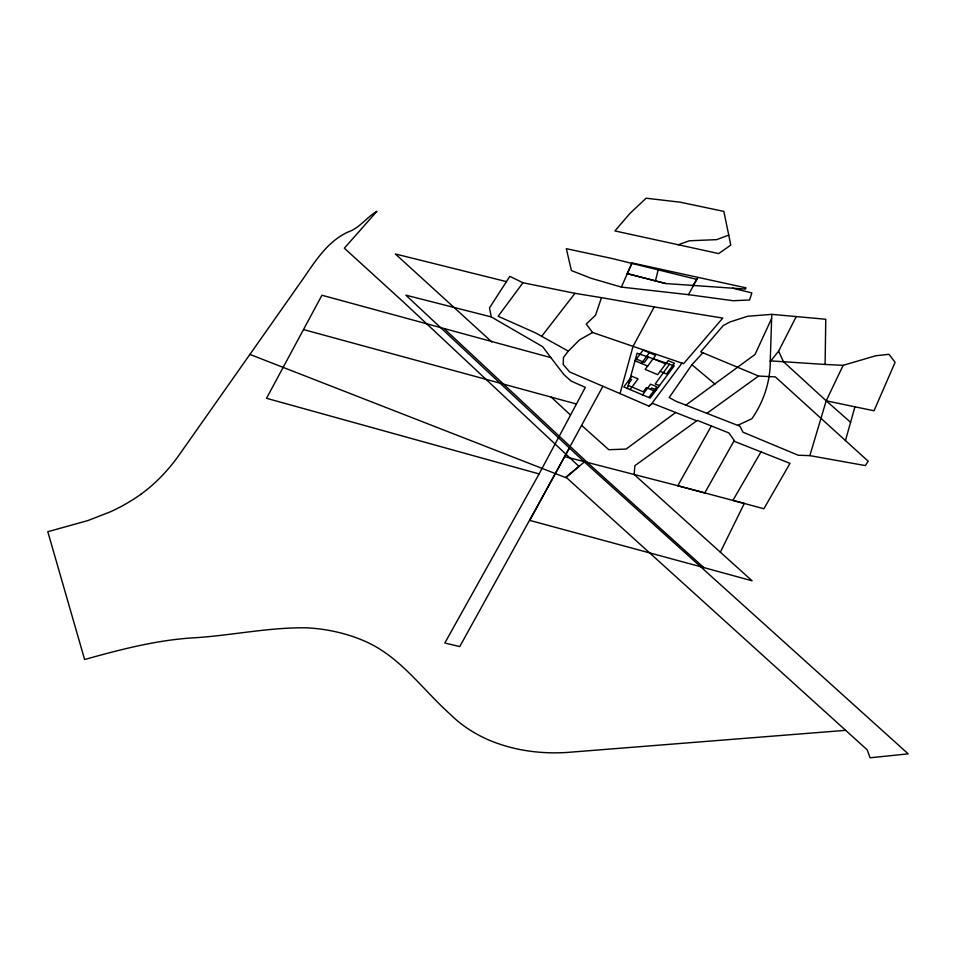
<?xml version="1.0" encoding="UTF-8"?>
<svg xmlns="http://www.w3.org/2000/svg" width="956" height="956" viewBox="0 0 956 956"><rect width="100%" height="100%" fill="white"/><g stroke="black" fill="none" stroke-linecap="round" stroke-linejoin="round"><path stroke-width="1.43" d="M796.288 316.472L778.602 351.187L783.478 361.691L826.199 400.815L874.023 410.781L895.103 362.312L888.984 354.306L875.732 355.763L843.144 365.335L825.1 364.463L825.769 319.256L771.779 314.357L747.52 316.269L729.858 322.005L723.19 325.614L700.712 351.856L758.562 376.031L775.364 376.915L868.191 461.21L865.359 465.584L809.84 455.63L798.188 455.235L742.991 432.196L739.968 426.257L675.832 401.197L669.212 397.529L691.917 364.738L702.875 352.752M771.779 314.357L770.237 361.559L778.602 351.187M621.364 287.099L688.487 294.675L696.805 279.379L611.649 258.407L566.334 248.68L571.413 270.572L591.023 278.256L621.364 287.099L632.059 262.948L745.943 287.84L745.584 289.082L665.735 283.55L655.457 280.885L658.421 268.803M682.01 363.137L651.191 404.364L648.885 406.121L620.038 393.597L633.015 346.442L654.191 306.924L722.784 318.085L683.588 363.674L592.601 332.497L586.255 324.084L595.54 315.205L601.491 297.651L654.191 306.924M627.387 388.495L637.09 353.218L674.243 365.873L650.176 398.078L623.802 386.941L631.797 376.246L638.058 378.887L630.076 389.582M845.474 440.525L854.819 407.184M843.144 365.335L826.199 400.815L809.84 455.63M665.746 283.55L627.16 273.595L631.856 263.414M771.647 318.456L755.013 354.485L685.811 405.153M720.37 552.138L744.318 503.454L763.868 508.759L790.015 463.361L735.068 441.648L728.842 432.913L697.33 420.389L634.88 465.68L634.175 474.511L752.097 580.806L700.258 566.609M539.112 473.925L266.521 398.294L321.945 295.237L550.859 357.628L564.064 374.776L571.102 381.05L585.323 387.371L539.112 473.925L444.827 643.006L459.752 646.567L570.278 446.524M444.385 328.864L587.247 462.381L703.795 567.565L529.779 520.411L602.913 386.26L620.038 393.597M711.348 425.958L677.768 485.732L583.913 461.533L405.87 295.165L491.288 316.938L542.697 346.705L550.859 357.628M734.256 440.501L704.775 492.938L677.768 485.732L744.318 503.454L732.905 500.43L761.012 451.877M692.945 285.474L698.011 277.455M601.491 297.651L574.986 293.337L522.968 282.749L498.148 316.281L535.468 332.867L568.33 351.127L579.527 339.87L592.601 332.497M641.392 363.423L649.387 352.728M628.845 383.201L631.581 379.544L630.028 378.887M648.383 357.066L644.368 362.432L635.573 358.739M642.599 394.852L650.594 384.169L656.856 386.798L648.861 397.493M650.57 389.403L651.622 387.981L656.258 389.94M669.475 364.248L655.195 384.025L659.568 385.519M541.694 336.273L574.986 293.337M568.33 351.127L563.478 357.353L563.215 364.535L569.704 371.992L602.913 386.26M584.391 461.975L565.904 477.104L867.164 749.815L870.091 757.785L908.2 753.854L583.913 461.533M140.735 494.36C155.756 483.545 168.555 469.922 179.226 454.853L303.518 278.22C315.623 260.594 327.717 241.426 347.841 232.093C359.683 228.126 366.578 217.275 376.915 211.3L344.351 248.19L403.755 302.323L578.966 466.397L565.928 477.689L249.91 354.413M648.885 406.121L652.506 403.36L696.721 420.831M675.713 412.49L626.096 449.057L608.829 449.726L581.762 425.504M706.998 413.267L758.562 376.031M737.662 425.348L751.906 418.704C763.665 401.831 770.381 381.48 770.297 360.854L825.1 364.463M728.759 235.128L730.754 245.095L718.721 253.579L614.911 230.934L629.992 213.367L646.137 198.215L680.134 202.182L723.835 211.396L728.759 235.128L716.618 239.645L689.395 240.781L678.234 244.748M845.51 730.348L568.557 752.336C541.072 754.332 513.037 750.52 487.68 739.526A150.582 117.684 -13.1 0 1 450.575 714.586C423.09 690.124 401.042 657.704 366.71 642.026C347.888 633.529 327.49 628.94 306.9 627.829C267.955 627.16 229.571 635.979 190.734 638.01C154.561 640.544 119.416 649.829 84.618 659.497L47.8 531.715L87.904 520.554L110.215 511.878A151.49 118.389 -13.1 0 0 140.735 494.36M688.487 294.675L733.168 300.722L749.564 300.005L751.87 292.918L732.678 288.198M506.453 281.614L395.342 253.961L491.826 341.925M564.745 456.657L587.247 462.381M627.148 273.595L655.457 280.885M303.757 329.641L576.384 403.994M653.163 358.691L665.687 363.961M647.654 366.052L635.131 360.782L643.113 350.087L655.649 355.369L645.169 369.386L657.692 374.656L668.172 360.639L674.434 363.28L666.452 373.975L660.178 371.334M655.207 391.351L646.364 387.634L643.257 391.793L628.223 385.459M522.968 282.749L509.835 276.368L489.484 307.916L491.3 316.938M691.917 364.738L714.992 384.109M826.199 400.815L850.589 422.289M551.23 397.134L570.505 415.035"/></g></svg>
